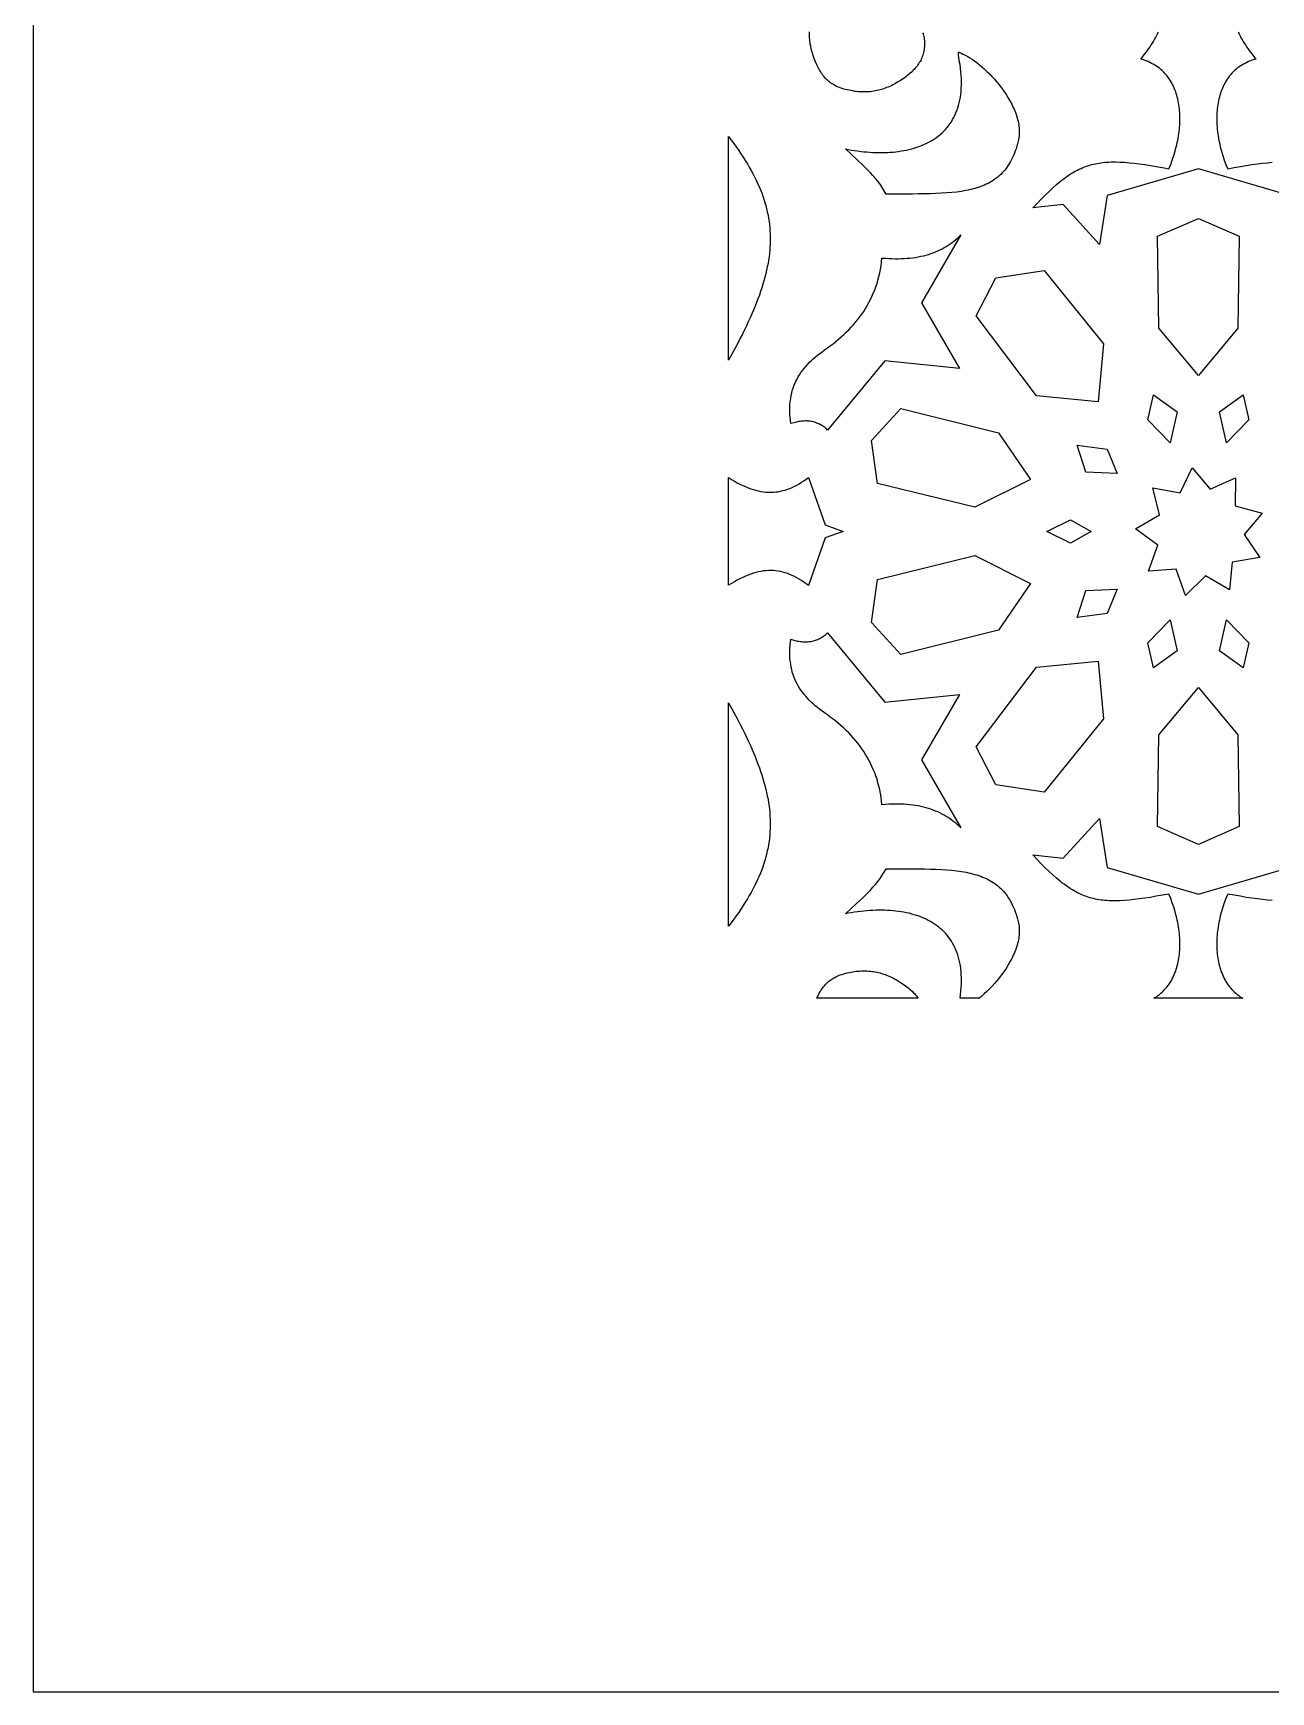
# Model space of a CAD drawing. Extents: x -575 to 575, y -425 to 425.
# Drawn here: x -575 to -467.9, y -425 to -281.5 of the extents above; entities that cross this region are included whole.
import ezdxf

# ---------------------------------------------------------------- set-up
doc = ezdxf.new("R2010")
doc.units = 0
doc.layers.add('LAYER_1', color=18, linetype='CONTINUOUS')

msp = doc.modelspace()

# ---------------------------------------------------------------- linework, layer by layer
at = {"layer": 'LAYER_1'}
for points in [[(-575, -425), (575, -425), (575, 425), (-575, 425)], [(-494.86, -283.19), (-494.82, -283.2), (-494.77, -283.23), (-494.64, -283.3), (-494.56, -283.34), (-494.48, -283.37), (-494.31, -283.45), (-494.14, -283.54), (-493.95, -283.65), (-493.76, -283.78), (-493.56, -283.92), (-493.35, -284.08), (-493.14, -284.25), (-492.92, -284.43), (-492.71, -284.62), (-492.49, -284.83), (-492.27, -285.05), (-492.05, -285.27), (-491.83, -285.51), (-491.62, -285.76), (-491.42, -286.01), (-491.21, -286.27), (-491.02, -286.54), (-490.83, -286.82), (-490.66, -287.09), (-490.49, -287.38), (-490.34, -287.67), (-490.27, -287.81), (-490.2, -287.96), (-490.13, -288.1), (-490.07, -288.25), (-490.01, -288.4), (-489.96, -288.54), (-489.91, -288.69), (-489.87, -288.84), (-489.83, -288.99), (-489.79, -289.14), (-489.76, -289.28), (-489.73, -289.43), (-489.71, -289.58), (-489.7, -289.73), (-489.68, -289.87), (-489.68, -290.02), (-489.68, -290.16), (-489.69, -290.31), (-489.7, -290.45), (-489.72, -290.59), (-489.74, -290.74), (-489.78, -290.88), (-489.83, -291.1), (-489.9, -291.31), (-489.96, -291.52), (-490.03, -291.72), (-490.1, -291.92), (-490.18, -292.1), (-490.26, -292.28), (-490.35, -292.46), (-490.44, -292.62), (-490.53, -292.78), (-490.63, -292.94), (-490.73, -293.09), (-490.83, -293.23), (-490.94, -293.37), (-491.05, -293.5), (-491.17, -293.62), (-491.29, -293.74), (-491.41, -293.86), (-491.54, -293.97), (-491.67, -294.07), (-491.8, -294.17), (-491.94, -294.26), (-492.09, -294.35), (-492.23, -294.44), (-492.38, -294.52), (-492.54, -294.59), (-492.69, -294.67), (-492.86, -294.73), (-493.02, -294.8), (-493.19, -294.86), (-493.36, -294.91), (-493.54, -294.96), (-493.72, -295.01), (-493.91, -295.06), (-494.1, -295.1), (-494.29, -295.14), (-494.48, -295.17), (-494.68, -295.21), (-495.09, -295.27), (-495.52, -295.31), (-495.96, -295.35), (-496.42, -295.38), (-496.89, -295.41), (-497.38, -295.42), (-497.88, -295.43), (-498.39, -295.44), (-498.93, -295.45), (-501.2, -295.45), (-501.28, -295.3), (-501.37, -295.16), (-501.45, -295.02), (-501.54, -294.88), (-501.63, -294.74), (-501.73, -294.6), (-501.92, -294.34), (-502.13, -294.09), (-502.34, -293.84), (-502.56, -293.6), (-502.79, -293.37), (-503.02, -293.14), (-503.25, -292.91), (-503.74, -292.45), (-504.23, -292), (-504.73, -291.54), (-504.47, -291.59), (-504.2, -291.64), (-503.93, -291.68), (-503.67, -291.72), (-503.4, -291.75), (-503.14, -291.78), (-502.88, -291.8), (-502.62, -291.82), (-502.36, -291.84), (-502.1, -291.85), (-501.85, -291.85), (-501.59, -291.86), (-501.34, -291.85), (-501.09, -291.84), (-500.85, -291.83), (-500.6, -291.81), (-500.36, -291.78), (-500.13, -291.76), (-499.89, -291.72), (-499.66, -291.68), (-499.43, -291.64), (-499.21, -291.59), (-498.99, -291.53), (-498.77, -291.47), (-498.56, -291.4), (-498.35, -291.33), (-498.14, -291.25), (-497.94, -291.17), (-497.75, -291.08), (-497.56, -290.98), (-497.37, -290.88), (-497.19, -290.77), (-497.01, -290.66), (-496.84, -290.54), (-496.68, -290.42), (-496.52, -290.29), (-496.36, -290.15), (-496.21, -290.01), (-496.07, -289.86), (-495.93, -289.7), (-495.8, -289.54), (-495.68, -289.37), (-495.56, -289.19), (-495.45, -289.01), (-495.35, -288.82), (-495.25, -288.63), (-495.16, -288.43), (-495.08, -288.22), (-495.01, -288), (-494.94, -287.78), (-494.88, -287.55), (-494.83, -287.32), (-494.78, -287.07), (-494.75, -286.82), (-494.72, -286.57), (-494.7, -286.3), (-494.69, -286.03), (-494.69, -285.75), (-494.69, -285.46), (-494.71, -285.17), (-494.74, -284.87), (-494.77, -284.56), (-494.81, -284.25), (-494.87, -283.92), (-494.92, -283.6), (-494.94, -283.47), (-494.95, -283.37), (-494.95, -283.3), (-494.95, -283.24), (-494.94, -283.21), (-494.93, -283.2), (-494.92, -283.19), (-494.91, -283.18), (-494.89, -283.18)], [(-514.6, -290.77), (-514.38, -291.07), (-514.17, -291.37), (-513.96, -291.67), (-513.76, -291.96), (-513.57, -292.26), (-513.39, -292.55), (-513.21, -292.83), (-513.05, -293.12), (-512.89, -293.4), (-512.73, -293.68), (-512.59, -293.96), (-512.45, -294.24), (-512.32, -294.52), (-512.2, -294.8), (-512.08, -295.07), (-511.97, -295.35), (-511.87, -295.62), (-511.78, -295.9), (-511.7, -296.17), (-511.62, -296.44), (-511.55, -296.72), (-511.48, -296.99), (-511.42, -297.26), (-511.37, -297.53), (-511.33, -297.81), (-511.3, -298.08), (-511.27, -298.35), (-511.25, -298.63), (-511.23, -298.91), (-511.23, -299.18), (-511.23, -299.46), (-511.23, -299.74), (-511.25, -300.02), (-511.27, -300.3), (-511.3, -300.59), (-511.33, -300.87), (-511.37, -301.16), (-511.42, -301.45), (-511.48, -301.75), (-511.54, -302.04), (-511.61, -302.34), (-511.69, -302.64), (-511.77, -302.94), (-511.86, -303.25), (-511.96, -303.56), (-512.06, -303.87), (-512.17, -304.18), (-512.29, -304.5), (-512.41, -304.82), (-512.54, -305.15), (-512.68, -305.48), (-512.82, -305.81), (-512.97, -306.15), (-513.13, -306.5), (-513.29, -306.84), (-513.46, -307.19), (-513.64, -307.55), (-513.82, -307.91), (-514.01, -308.28), (-514.4, -309.03), (-514.83, -309.8), (-514.83, -290.47)], [(-470.66, -299.09), (-470.76, -307.04), (-474.19, -311.13), (-477.62, -307.04), (-477.72, -299.09), (-474.19, -297.55)], [(-498.15, -304.86), (-494.86, -310.53), (-501.32, -309.86), (-506.26, -315.86), (-506.34, -315.78), (-506.42, -315.71), (-506.51, -315.65), (-506.59, -315.58), (-506.68, -315.53), (-506.76, -315.47), (-506.85, -315.42), (-506.94, -315.37), (-507.03, -315.32), (-507.12, -315.28), (-507.22, -315.25), (-507.31, -315.21), (-507.4, -315.18), (-507.5, -315.16), (-507.6, -315.13), (-507.7, -315.11), (-507.8, -315.1), (-507.9, -315.09), (-508, -315.08), (-508.1, -315.07), (-508.21, -315.07), (-508.31, -315.08), (-508.42, -315.08), (-508.53, -315.09), (-508.64, -315.11), (-508.75, -315.12), (-508.86, -315.14), (-508.97, -315.17), (-509.2, -315.23), (-509.44, -315.3), (-509.47, -315.04), (-509.5, -314.78), (-509.52, -314.53), (-509.54, -314.28), (-509.54, -314.04), (-509.53, -313.8), (-509.52, -313.56), (-509.49, -313.33), (-509.46, -313.11), (-509.42, -312.88), (-509.37, -312.67), (-509.32, -312.45), (-509.25, -312.24), (-509.18, -312.04), (-509.09, -311.84), (-509, -311.64), (-508.91, -311.45), (-508.8, -311.26), (-508.69, -311.07), (-508.57, -310.89), (-508.44, -310.71), (-508.3, -310.53), (-508.16, -310.36), (-508.01, -310.19), (-507.85, -310.02), (-507.68, -309.86), (-507.51, -309.7), (-507.33, -309.54), (-507.14, -309.38), (-506.95, -309.23), (-506.74, -309.08), (-506.54, -308.93), (-506.28, -308.75), (-506.03, -308.57), (-505.79, -308.39), (-505.55, -308.2), (-505.31, -308), (-505.09, -307.8), (-504.86, -307.6), (-504.65, -307.4), (-504.44, -307.19), (-504.23, -306.97), (-504.03, -306.75), (-503.84, -306.53), (-503.66, -306.3), (-503.48, -306.07), (-503.31, -305.83), (-503.14, -305.59), (-502.98, -305.34), (-502.83, -305.09), (-502.69, -304.83), (-502.56, -304.57), (-502.43, -304.3), (-502.31, -304.03), (-502.19, -303.75), (-502.09, -303.47), (-501.99, -303.18), (-501.91, -302.88), (-501.83, -302.58), (-501.75, -302.27), (-501.69, -301.96), (-501.64, -301.64), (-501.59, -301.31), (-501.56, -300.98), (-501.27, -301), (-500.98, -301.02), (-500.7, -301.03), (-500.43, -301.04), (-500.16, -301.04), (-499.89, -301.03), (-499.64, -301.02), (-499.38, -301), (-499.14, -300.98), (-498.89, -300.95), (-498.66, -300.92), (-498.42, -300.88), (-498.19, -300.83), (-497.97, -300.78), (-497.75, -300.72), (-497.54, -300.66), (-497.33, -300.59), (-497.13, -300.52), (-496.93, -300.44), (-496.74, -300.36), (-496.55, -300.27), (-496.36, -300.17), (-496.18, -300.08), (-496, -299.97), (-495.83, -299.86), (-495.66, -299.75), (-495.5, -299.63), (-495.34, -299.51), (-495.18, -299.39), (-495.03, -299.25), (-494.88, -299.12), (-494.74, -298.98)], [(-482.39, -308.4), (-482.85, -313.41), (-488.2, -312.89), (-493.42, -305.98), (-491.72, -302.69), (-487.52, -302.07)], [(-491.48, -316.09), (-488.72, -320.13), (-493.54, -322.54), (-501.94, -320.47), (-502.48, -316.75), (-499.93, -313.99)], [(-476.03, -314.29), (-476.63, -316.97), (-478.56, -314.98), (-478.08, -312.82)], [(-469.83, -314.98), (-471.75, -316.97), (-472.36, -314.29), (-470.3, -312.82)], [(-482.08, -317.51), (-481.22, -319.63), (-483.91, -319.51), (-484.68, -317.17)], [(-473.17, -320.98), (-470.98, -319.99), (-470.99, -322.4), (-468.67, -323.06), (-470.23, -324.89), (-468.87, -326.89), (-471.25, -327.29), (-471.49, -329.69), (-473.57, -328.48), (-475.3, -330.16), (-476.11, -327.89), (-478.51, -328.07), (-477.68, -325.81), (-479.63, -324.4), (-477.54, -323.2), (-478.13, -320.87), (-475.76, -321.3), (-474.71, -319.13)], [(-506.49, -324.07), (-504.93, -324.63), (-506.49, -325.18), (-507.92, -329.3), (-508.12, -329.15), (-508.32, -329.01), (-508.52, -328.87), (-508.72, -328.75), (-508.92, -328.63), (-509.12, -328.53), (-509.32, -328.43), (-509.53, -328.34), (-509.73, -328.27), (-509.93, -328.2), (-510.13, -328.15), (-510.34, -328.1), (-510.54, -328.06), (-510.75, -328.04), (-510.96, -328.02), (-511.17, -328.01), (-511.38, -328.02), (-511.6, -328.03), (-511.81, -328.05), (-512.03, -328.09), (-512.25, -328.13), (-512.47, -328.18), (-512.69, -328.25), (-512.92, -328.32), (-513.15, -328.4), (-513.38, -328.5), (-513.61, -328.6), (-513.85, -328.72), (-514.09, -328.84), (-514.33, -328.98), (-514.58, -329.12), (-514.83, -329.28), (-514.83, -319.97), (-514.58, -320.13), (-514.33, -320.27), (-514.09, -320.41), (-513.85, -320.53), (-513.61, -320.65), (-513.38, -320.75), (-513.15, -320.85), (-512.92, -320.93), (-512.69, -321), (-512.47, -321.07), (-512.25, -321.12), (-512.03, -321.16), (-511.81, -321.2), (-511.6, -321.22), (-511.38, -321.23), (-511.17, -321.24), (-510.96, -321.23), (-510.75, -321.21), (-510.54, -321.19), (-510.34, -321.15), (-510.13, -321.1), (-509.93, -321.05), (-509.73, -320.98), (-509.53, -320.91), (-509.32, -320.82), (-509.12, -320.72), (-508.92, -320.62), (-508.72, -320.5), (-508.52, -320.38), (-508.32, -320.24), (-508.12, -320.1), (-507.92, -319.95)], [(-483.45, -324.63), (-485.26, -325.64), (-487.31, -324.63), (-485.26, -323.61)], [(-488.72, -329.12), (-491.48, -333.16), (-499.93, -335.26), (-502.48, -332.5), (-501.94, -328.78), (-493.54, -326.71)], [(-482.08, -331.74), (-484.68, -332.08), (-483.91, -329.74), (-481.22, -329.62)], [(-476.03, -334.96), (-478.08, -336.43), (-478.56, -334.27), (-476.63, -332.28)], [(-469.83, -334.27), (-470.3, -336.43), (-472.36, -334.96), (-471.75, -332.28)], [(-501.32, -339.39), (-494.86, -338.72), (-498.15, -344.39), (-494.74, -350.27), (-494.88, -350.13), (-495.03, -350), (-495.18, -349.86), (-495.34, -349.74), (-495.5, -349.62), (-495.66, -349.5), (-495.83, -349.38), (-496, -349.28), (-496.18, -349.17), (-496.36, -349.07), (-496.55, -348.98), (-496.74, -348.89), (-496.93, -348.81), (-497.13, -348.73), (-497.33, -348.66), (-497.54, -348.59), (-497.75, -348.53), (-497.97, -348.47), (-498.19, -348.42), (-498.42, -348.37), (-498.66, -348.33), (-498.89, -348.3), (-499.14, -348.27), (-499.38, -348.25), (-499.64, -348.23), (-499.89, -348.22), (-500.16, -348.21), (-500.43, -348.21), (-500.7, -348.22), (-500.98, -348.23), (-501.27, -348.25), (-501.56, -348.27), (-501.59, -347.94), (-501.64, -347.61), (-501.69, -347.29), (-501.75, -346.98), (-501.83, -346.67), (-501.91, -346.37), (-501.99, -346.07), (-502.09, -345.78), (-502.19, -345.5), (-502.31, -345.22), (-502.43, -344.95), (-502.56, -344.68), (-502.69, -344.42), (-502.83, -344.16), (-502.98, -343.91), (-503.14, -343.66), (-503.31, -343.42), (-503.48, -343.18), (-503.66, -342.95), (-503.84, -342.72), (-504.03, -342.5), (-504.23, -342.28), (-504.44, -342.06), (-504.65, -341.85), (-504.86, -341.65), (-505.09, -341.45), (-505.31, -341.25), (-505.55, -341.05), (-505.79, -340.86), (-506.03, -340.68), (-506.28, -340.5), (-506.54, -340.32), (-506.74, -340.17), (-506.95, -340.02), (-507.14, -339.87), (-507.33, -339.71), (-507.51, -339.55), (-507.68, -339.39), (-507.85, -339.23), (-508.01, -339.06), (-508.16, -338.89), (-508.3, -338.72), (-508.44, -338.54), (-508.57, -338.36), (-508.69, -338.18), (-508.8, -337.99), (-508.91, -337.8), (-509, -337.61), (-509.09, -337.41), (-509.18, -337.21), (-509.25, -337.01), (-509.32, -336.8), (-509.37, -336.58), (-509.42, -336.37), (-509.46, -336.14), (-509.49, -335.92), (-509.52, -335.69), (-509.53, -335.45), (-509.54, -335.21), (-509.54, -334.97), (-509.52, -334.72), (-509.5, -334.47), (-509.47, -334.21), (-509.44, -333.95), (-509.2, -334.02), (-508.97, -334.08), (-508.86, -334.11), (-508.75, -334.13), (-508.64, -334.14), (-508.53, -334.16), (-508.42, -334.17), (-508.31, -334.17), (-508.21, -334.18), (-508.1, -334.18), (-508, -334.17), (-507.9, -334.16), (-507.8, -334.15), (-507.7, -334.14), (-507.6, -334.12), (-507.5, -334.09), (-507.4, -334.07), (-507.31, -334.04), (-507.22, -334), (-507.12, -333.97), (-507.03, -333.93), (-506.94, -333.88), (-506.85, -333.83), (-506.76, -333.78), (-506.68, -333.72), (-506.59, -333.67), (-506.51, -333.6), (-506.42, -333.54), (-506.34, -333.47), (-506.26, -333.39)], [(-482.39, -340.85), (-487.52, -347.18), (-491.72, -346.56), (-493.42, -343.27), (-488.2, -336.36), (-482.85, -335.84)], [(-470.76, -342.21), (-470.66, -350.16), (-474.19, -351.7), (-477.72, -350.16), (-477.62, -342.21), (-474.19, -338.12)], [(-514.4, -340.22), (-514.01, -340.97), (-513.82, -341.34), (-513.64, -341.7), (-513.46, -342.06), (-513.29, -342.41), (-513.13, -342.75), (-512.97, -343.1), (-512.82, -343.43), (-512.68, -343.77), (-512.54, -344.1), (-512.41, -344.43), (-512.29, -344.75), (-512.17, -345.07), (-512.06, -345.38), (-511.96, -345.69), (-511.86, -346), (-511.77, -346.31), (-511.69, -346.61), (-511.61, -346.91), (-511.54, -347.21), (-511.48, -347.5), (-511.42, -347.8), (-511.37, -348.09), (-511.33, -348.38), (-511.3, -348.66), (-511.27, -348.95), (-511.25, -349.23), (-511.23, -349.51), (-511.23, -349.79), (-511.23, -350.07), (-511.23, -350.34), (-511.25, -350.62), (-511.27, -350.9), (-511.3, -351.17), (-511.33, -351.44), (-511.37, -351.72), (-511.42, -351.99), (-511.48, -352.26), (-511.55, -352.53), (-511.62, -352.81), (-511.7, -353.08), (-511.78, -353.35), (-511.87, -353.63), (-511.97, -353.9), (-512.08, -354.18), (-512.2, -354.45), (-512.32, -354.73), (-512.45, -355.01), (-512.59, -355.28), (-512.73, -355.57), (-512.89, -355.85), (-513.05, -356.13), (-513.21, -356.42), (-513.39, -356.7), (-513.57, -356.99), (-513.76, -357.29), (-513.96, -357.58), (-514.17, -357.88), (-514.38, -358.18), (-514.6, -358.48), (-514.83, -358.78), (-514.83, -339.45)], [(-498.93, -353.8), (-498.39, -353.81), (-497.88, -353.82), (-497.38, -353.83), (-496.89, -353.84), (-496.42, -353.87), (-495.96, -353.9), (-495.52, -353.94), (-495.09, -353.98), (-494.68, -354.04), (-494.48, -354.07), (-494.29, -354.11), (-494.1, -354.15), (-493.91, -354.19), (-493.72, -354.24), (-493.54, -354.29), (-493.36, -354.34), (-493.19, -354.39), (-493.02, -354.45), (-492.86, -354.52), (-492.69, -354.58), (-492.54, -354.66), (-492.38, -354.73), (-492.23, -354.81), (-492.09, -354.9), (-491.94, -354.99), (-491.8, -355.08), (-491.67, -355.18), (-491.54, -355.28), (-491.41, -355.39), (-491.29, -355.51), (-491.17, -355.63), (-491.05, -355.75), (-490.94, -355.88), (-490.83, -356.02), (-490.73, -356.16), (-490.63, -356.31), (-490.53, -356.47), (-490.44, -356.63), (-490.35, -356.79), (-490.26, -356.97), (-490.18, -357.15), (-490.1, -357.33), (-490.03, -357.53), (-489.96, -357.73), (-489.9, -357.94), (-489.83, -358.15), (-489.78, -358.37), (-489.74, -358.51), (-489.72, -358.66), (-489.7, -358.8), (-489.69, -358.94), (-489.68, -359.09), (-489.68, -359.23), (-489.68, -359.38), (-489.7, -359.52), (-489.71, -359.67), (-489.73, -359.82), (-489.76, -359.97), (-489.79, -360.11), (-489.83, -360.26), (-489.87, -360.41), (-489.91, -360.56), (-489.96, -360.71), (-490.01, -360.85), (-490.07, -361), (-490.13, -361.15), (-490.2, -361.29), (-490.27, -361.44), (-490.34, -361.58), (-490.49, -361.87), (-490.66, -362.16), (-490.83, -362.43), (-491.02, -362.71), (-491.21, -362.98), (-491.42, -363.24), (-491.62, -363.49), (-491.83, -363.74), (-492.05, -363.98), (-492.27, -364.2), (-492.49, -364.42), (-492.71, -364.63), (-492.92, -364.82), (-493.13, -365), (-494.81, -365), (-494.77, -364.69), (-494.74, -364.38), (-494.71, -364.08), (-494.69, -363.78), (-494.69, -363.5), (-494.69, -363.22), (-494.7, -362.95), (-494.72, -362.68), (-494.75, -362.43), (-494.78, -362.18), (-494.83, -361.93), (-494.88, -361.7), (-494.94, -361.47), (-495.01, -361.25), (-495.08, -361.03), (-495.16, -360.82), (-495.25, -360.62), (-495.35, -360.43), (-495.45, -360.24), (-495.56, -360.06), (-495.68, -359.88), (-495.8, -359.71), (-495.93, -359.55), (-496.07, -359.39), (-496.21, -359.24), (-496.36, -359.1), (-496.52, -358.96), (-496.68, -358.83), (-496.84, -358.71), (-497.01, -358.59), (-497.19, -358.48), (-497.37, -358.37), (-497.56, -358.27), (-497.75, -358.17), (-497.94, -358.08), (-498.14, -358), (-498.35, -357.92), (-498.56, -357.85), (-498.77, -357.78), (-498.99, -357.72), (-499.21, -357.66), (-499.43, -357.61), (-499.66, -357.57), (-499.89, -357.53), (-500.13, -357.49), (-500.36, -357.46), (-500.6, -357.44), (-500.85, -357.42), (-501.09, -357.41), (-501.34, -357.4), (-501.59, -357.39), (-501.85, -357.4), (-502.1, -357.4), (-502.36, -357.41), (-502.62, -357.43), (-502.88, -357.45), (-503.14, -357.47), (-503.4, -357.5), (-503.67, -357.53), (-503.93, -357.57), (-504.2, -357.61), (-504.47, -357.66), (-504.73, -357.71), (-504.23, -357.25), (-503.74, -356.79), (-503.25, -356.34), (-503.02, -356.11), (-502.79, -355.88), (-502.56, -355.65), (-502.34, -355.41), (-502.13, -355.16), (-501.92, -354.91), (-501.73, -354.65), (-501.63, -354.51), (-501.54, -354.37), (-501.45, -354.23), (-501.37, -354.09), (-501.28, -353.95), (-501.2, -353.8)], [(-503.02, -362.64), (-502.87, -362.64), (-502.72, -362.65), (-502.57, -362.66), (-502.43, -362.68), (-502.28, -362.7), (-502.14, -362.73), (-501.99, -362.75), (-501.85, -362.79), (-501.71, -362.82), (-501.57, -362.86), (-501.43, -362.91), (-501.29, -362.96), (-501.16, -363.01), (-501.02, -363.06), (-500.88, -363.12), (-500.75, -363.18), (-500.61, -363.25), (-500.48, -363.32), (-500.35, -363.39), (-500.22, -363.47), (-499.95, -363.63), (-499.73, -363.78), (-499.52, -363.93), (-499.31, -364.09), (-499.12, -364.25), (-498.93, -364.42), (-498.85, -364.51), (-498.76, -364.6), (-498.68, -364.69), (-498.6, -364.78), (-498.53, -364.87), (-498.46, -364.97), (-498.44, -365), (-507.2, -365), (-507.19, -364.98), (-507.05, -364.7), (-506.99, -364.57), (-506.92, -364.45), (-506.84, -364.33), (-506.77, -364.22), (-506.7, -364.12), (-506.62, -364.02), (-506.54, -363.93), (-506.47, -363.84), (-506.39, -363.75), (-506.31, -363.68), (-506.23, -363.6), (-506.15, -363.53), (-506.06, -363.47), (-505.98, -363.41), (-505.82, -363.3), (-505.65, -363.2), (-505.49, -363.12), (-505.33, -363.05), (-505.17, -362.99), (-505.01, -362.94), (-504.86, -362.89), (-504.56, -362.82), (-504.4, -362.78), (-504.25, -362.75), (-504.09, -362.72), (-503.93, -362.69), (-503.78, -362.67), (-503.62, -362.66), (-503.47, -362.65), (-503.32, -362.64), (-503.17, -362.63)]]:
    msp.add_lwpolyline(points, close=True, dxfattribs=at)
for points in [[(-498.05, -281.49), (-498.01, -281.6), (-497.98, -281.71), (-497.95, -281.83), (-497.92, -281.94), (-497.9, -282.06), (-497.89, -282.18), (-497.88, -282.3), (-497.88, -282.42), (-497.88, -282.56), (-497.88, -282.69), (-497.9, -282.82), (-497.91, -282.95), (-497.93, -283.08), (-497.96, -283.2), (-497.99, -283.32), (-498.03, -283.43), (-498.07, -283.55), (-498.11, -283.66), (-498.16, -283.77), (-498.21, -283.88), (-498.27, -283.98), (-498.33, -284.08), (-498.39, -284.18), (-498.46, -284.28), (-498.53, -284.38), (-498.6, -284.47), (-498.68, -284.56), (-498.76, -284.65), (-498.85, -284.74), (-498.93, -284.83), (-499.12, -285), (-499.31, -285.16), (-499.52, -285.32), (-499.73, -285.47), (-499.95, -285.62), (-500.22, -285.78), (-500.35, -285.86), (-500.48, -285.93), (-500.61, -286), (-500.75, -286.07), (-500.88, -286.13), (-501.02, -286.19), (-501.16, -286.24), (-501.29, -286.29), (-501.43, -286.34), (-501.57, -286.39), (-501.71, -286.43), (-501.85, -286.46), (-501.99, -286.49), (-502.14, -286.52), (-502.28, -286.55), (-502.43, -286.57), (-502.57, -286.59), (-502.72, -286.6), (-502.87, -286.61), (-503.02, -286.61), (-503.17, -286.61), (-503.32, -286.61), (-503.47, -286.6), (-503.62, -286.59), (-503.78, -286.58), (-503.93, -286.56), (-504.09, -286.53), (-504.25, -286.5), (-504.4, -286.47), (-504.56, -286.43), (-504.86, -286.36), (-505.01, -286.31), (-505.17, -286.26), (-505.33, -286.2), (-505.49, -286.13), (-505.65, -286.05), (-505.82, -285.95), (-505.98, -285.84), (-506.06, -285.78), (-506.15, -285.72), (-506.23, -285.65), (-506.31, -285.57), (-506.39, -285.5), (-506.47, -285.41), (-506.54, -285.32), (-506.62, -285.23), (-506.7, -285.13), (-506.77, -285.03), (-506.84, -284.92), (-506.92, -284.8), (-506.99, -284.68), (-507.05, -284.55), (-507.19, -284.27), (-507.31, -284), (-507.42, -283.72), (-507.52, -283.45), (-507.61, -283.17), (-507.68, -282.9), (-507.73, -282.63), (-507.76, -282.49), (-507.78, -282.35), (-507.8, -282.22), (-507.81, -282.08), (-507.82, -281.94), (-507.83, -281.81), (-507.83, -281.67), (-507.83, -281.53), (-507.83, -281.4)], [(-466.3, -295.56), (-474.19, -293.25), (-482.08, -295.56), (-482.75, -299.8), (-485.89, -296.36), (-488.51, -296.65), (-488.14, -296.25), (-487.78, -295.88), (-487.44, -295.53), (-487.11, -295.21), (-486.78, -294.91), (-486.46, -294.63), (-486.15, -294.37), (-486, -294.24), (-485.84, -294.13), (-485.69, -294.02), (-485.54, -293.91), (-485.39, -293.81), (-485.24, -293.71), (-485.09, -293.62), (-484.94, -293.53), (-484.79, -293.45), (-484.64, -293.37), (-484.49, -293.3), (-484.34, -293.23), (-484.19, -293.16), (-484.04, -293.1), (-483.88, -293.04), (-483.73, -292.99), (-483.58, -292.94), (-483.42, -292.9), (-483.26, -292.86), (-483.1, -292.82), (-482.94, -292.79), (-482.77, -292.76), (-482.61, -292.74), (-482.44, -292.72), (-482.27, -292.7), (-482.1, -292.69), (-481.92, -292.68), (-481.74, -292.67), (-481.56, -292.67), (-481.37, -292.67), (-480.99, -292.68), (-480.59, -292.7), (-480.18, -292.73), (-479.75, -292.78), (-479.3, -292.83), (-478.83, -292.9), (-478.34, -292.97), (-477.83, -293.06), (-477.29, -293.15), (-476.73, -293.25), (-476.58, -292.88), (-476.44, -292.5), (-476.31, -292.12), (-476.2, -291.74), (-476.1, -291.37), (-476.05, -291.18), (-476.01, -290.99), (-475.97, -290.8), (-475.94, -290.61), (-475.91, -290.42), (-475.88, -290.23), (-475.85, -290.04), (-475.83, -289.86), (-475.82, -289.67), (-475.8, -289.49), (-475.79, -289.31), (-475.79, -289.12), (-475.78, -288.94), (-475.79, -288.76), (-475.79, -288.59), (-475.8, -288.41), (-475.81, -288.23), (-475.83, -288.06), (-475.85, -287.89), (-475.87, -287.72), (-475.9, -287.55), (-475.93, -287.39), (-475.97, -287.22), (-476.01, -287.06), (-476.05, -286.9), (-476.1, -286.75), (-476.15, -286.6), (-476.21, -286.44), (-476.27, -286.3), (-476.34, -286.15), (-476.4, -286.01), (-476.48, -285.87), (-476.55, -285.73), (-476.64, -285.6), (-476.72, -285.47), (-476.81, -285.35), (-476.9, -285.22), (-477, -285.11), (-477.11, -284.99), (-477.21, -284.88), (-477.32, -284.77), (-477.44, -284.67), (-477.56, -284.57), (-477.69, -284.47), (-477.82, -284.38), (-477.95, -284.3), (-478.09, -284.21), (-478.23, -284.14), (-478.38, -284.06), (-478.53, -283.99), (-478.69, -283.93), (-478.85, -283.87), (-479.02, -283.82), (-479.19, -283.77), (-479.06, -283.62), (-478.93, -283.47), (-478.81, -283.32), (-478.69, -283.17), (-478.58, -283.02), (-478.47, -282.86), (-478.36, -282.71), (-478.26, -282.55), (-478.16, -282.39), (-478.06, -282.24), (-477.97, -282.08), (-477.89, -281.92), (-477.8, -281.76), (-477.72, -281.6), (-477.65, -281.44)], [(-470.74, -281.44), (-470.66, -281.6), (-470.58, -281.76), (-470.5, -281.92), (-470.41, -282.08), (-470.32, -282.24), (-470.22, -282.39), (-470.12, -282.55), (-470.02, -282.71), (-469.91, -282.86), (-469.8, -283.02), (-469.69, -283.17), (-469.57, -283.32), (-469.45, -283.47), (-469.32, -283.62), (-469.19, -283.77), (-469.36, -283.82), (-469.53, -283.87), (-469.69, -283.93), (-469.85, -283.99), (-470, -284.06), (-470.15, -284.14), (-470.29, -284.21), (-470.43, -284.3), (-470.57, -284.38), (-470.7, -284.47), (-470.82, -284.57), (-470.94, -284.67), (-471.06, -284.77), (-471.17, -284.88), (-471.28, -284.99), (-471.38, -285.11), (-471.48, -285.22), (-471.57, -285.35), (-471.66, -285.47), (-471.75, -285.6), (-471.83, -285.73), (-471.91, -285.87), (-471.98, -286.01), (-472.05, -286.15), (-472.11, -286.3), (-472.17, -286.44), (-472.23, -286.6), (-472.28, -286.75), (-472.33, -286.9), (-472.37, -287.06), (-472.41, -287.22), (-472.45, -287.39), (-472.48, -287.55), (-472.51, -287.72), (-472.53, -287.89), (-472.55, -288.06), (-472.57, -288.23), (-472.58, -288.41), (-472.59, -288.59), (-472.6, -288.76), (-472.6, -288.94), (-472.6, -289.12), (-472.59, -289.31), (-472.58, -289.49), (-472.57, -289.67), (-472.55, -289.86), (-472.53, -290.04), (-472.5, -290.23), (-472.48, -290.42), (-472.45, -290.61), (-472.41, -290.8), (-472.37, -290.99), (-472.33, -291.18), (-472.29, -291.37), (-472.19, -291.74), (-472.07, -292.12), (-471.95, -292.5), (-471.81, -292.88), (-471.65, -293.25), (-471.09, -293.15), (-470.55, -293.06), (-470.04, -292.97), (-469.55, -292.9), (-469.08, -292.83), (-468.63, -292.78), (-468.2, -292.73), (-467.79, -292.7)], [(-467.79, -356.55), (-468.2, -356.52), (-468.63, -356.47), (-469.08, -356.42), (-469.55, -356.35), (-470.04, -356.28), (-470.55, -356.19), (-471.09, -356.1), (-471.65, -356), (-471.81, -356.37), (-471.95, -356.75), (-472.07, -357.13), (-472.19, -357.5), (-472.29, -357.88), (-472.33, -358.07), (-472.37, -358.26), (-472.41, -358.45), (-472.45, -358.64), (-472.48, -358.83), (-472.5, -359.02), (-472.53, -359.2), (-472.55, -359.39), (-472.57, -359.58), (-472.58, -359.76), (-472.59, -359.94), (-472.6, -360.13), (-472.6, -360.31), (-472.6, -360.49), (-472.59, -360.66), (-472.58, -360.84), (-472.57, -361.02), (-472.55, -361.19), (-472.53, -361.36), (-472.51, -361.53), (-472.48, -361.7), (-472.45, -361.86), (-472.41, -362.03), (-472.37, -362.19), (-472.33, -362.34), (-472.28, -362.5), (-472.23, -362.65), (-472.17, -362.81), (-472.11, -362.95), (-472.05, -363.1), (-471.98, -363.24), (-471.91, -363.38), (-471.83, -363.52), (-471.75, -363.65), (-471.66, -363.78), (-471.57, -363.9), (-471.48, -364.03), (-471.38, -364.14), (-471.28, -364.26), (-471.17, -364.37), (-471.06, -364.48), (-470.94, -364.58), (-470.82, -364.68), (-470.7, -364.78), (-470.57, -364.87), (-470.43, -364.95), (-470.35, -365), (-478.03, -365), (-477.95, -364.95), (-477.82, -364.87), (-477.69, -364.78), (-477.56, -364.68), (-477.44, -364.58), (-477.32, -364.48), (-477.21, -364.37), (-477.11, -364.26), (-477, -364.14), (-476.9, -364.03), (-476.81, -363.9), (-476.72, -363.78), (-476.64, -363.65), (-476.55, -363.52), (-476.48, -363.38), (-476.4, -363.24), (-476.34, -363.1), (-476.27, -362.95), (-476.21, -362.81), (-476.15, -362.65), (-476.1, -362.5), (-476.05, -362.34), (-476.01, -362.19), (-475.97, -362.03), (-475.93, -361.86), (-475.9, -361.7), (-475.87, -361.53), (-475.85, -361.36), (-475.83, -361.19), (-475.81, -361.02), (-475.8, -360.84), (-475.79, -360.66), (-475.79, -360.49), (-475.78, -360.31), (-475.79, -360.13), (-475.79, -359.94), (-475.8, -359.76), (-475.82, -359.58), (-475.83, -359.39), (-475.85, -359.2), (-475.88, -359.02), (-475.91, -358.83), (-475.94, -358.64), (-475.97, -358.45), (-476.01, -358.26), (-476.05, -358.07), (-476.1, -357.88), (-476.2, -357.5), (-476.31, -357.13), (-476.44, -356.75), (-476.58, -356.37), (-476.73, -356), (-477.29, -356.1), (-477.83, -356.19), (-478.34, -356.28), (-478.83, -356.35), (-479.3, -356.42), (-479.75, -356.47), (-480.18, -356.52), (-480.59, -356.55), (-480.99, -356.57), (-481.37, -356.58), (-481.56, -356.58), (-481.74, -356.58), (-481.92, -356.57), (-482.1, -356.56), (-482.27, -356.55), (-482.44, -356.53), (-482.61, -356.51), (-482.77, -356.49), (-482.94, -356.46), (-483.1, -356.43), (-483.26, -356.39), (-483.42, -356.35), (-483.58, -356.31), (-483.73, -356.26), (-483.88, -356.21), (-484.04, -356.15), (-484.19, -356.09), (-484.34, -356.02), (-484.49, -355.95), (-484.64, -355.88), (-484.79, -355.8), (-484.94, -355.72), (-485.09, -355.63), (-485.24, -355.54), (-485.39, -355.44), (-485.54, -355.34), (-485.69, -355.23), (-485.84, -355.12), (-486, -355.01), (-486.15, -354.88), (-486.46, -354.62), (-486.78, -354.34), (-487.11, -354.04), (-487.44, -353.72), (-487.78, -353.37), (-488.14, -353), (-488.51, -352.6), (-485.89, -352.89), (-482.75, -349.45), (-482.08, -353.69), (-474.19, -356), (-466.3, -353.69)]]:
    msp.add_lwpolyline(points, dxfattribs=at)

doc.saveas('drawing.dxf')
